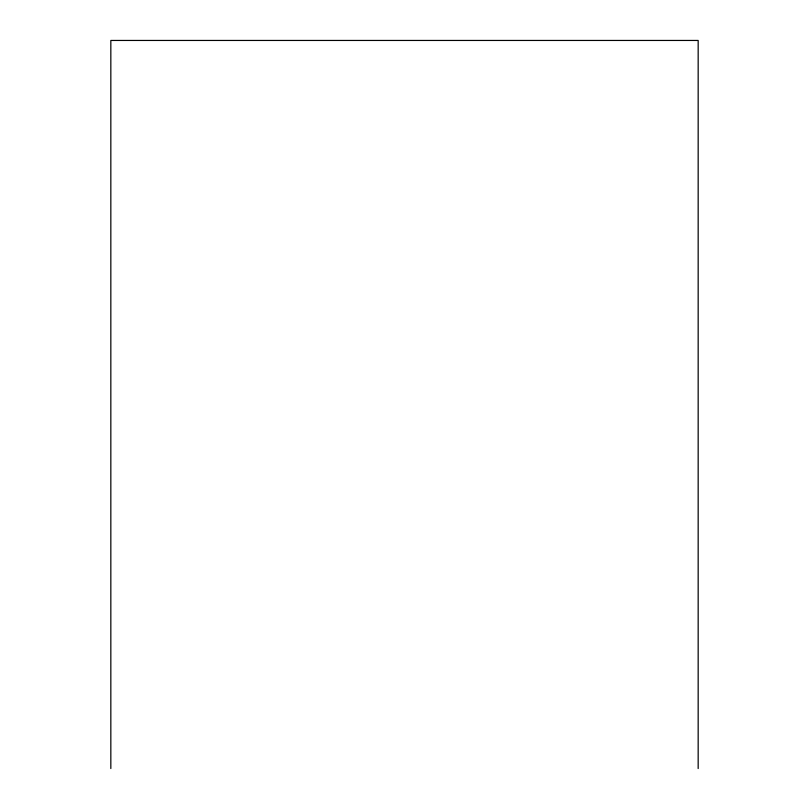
<?xml version="1.0" encoding="UTF-8"?>
<svg xmlns="http://www.w3.org/2000/svg" width="809" height="809" viewBox="0 0 809 809"><rect width="100%" height="100%" fill="white"/><g stroke="black" fill="none" stroke-linecap="round" stroke-linejoin="round"><path stroke-width="1.21" d="M698.167 768.55L698.167 40.45L110.833 40.45L110.833 768.55"/></g></svg>
